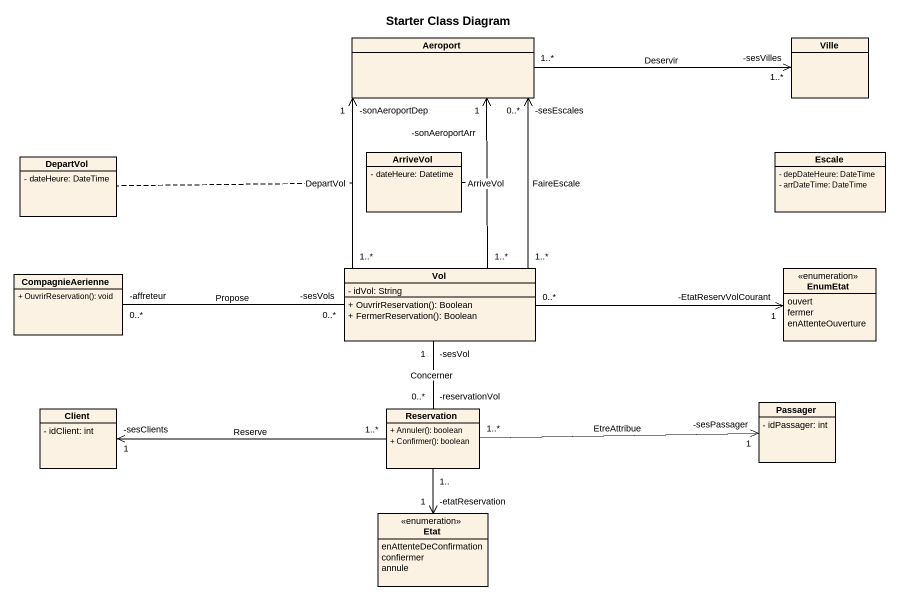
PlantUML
@startuml
title Starter Class Diagram
hide circle
hide empty members
skinparam classAttributeIconSize 0
class Aeroport
class Ville
class DepartVol {
  - dateHeure: DateTime
}
class ArriveVol {
  - dateHeure: Datetime
}
class Escale {
  - depDateHeure: DateTime
  - arrDateTime: DateTime
}
class CompagnieAerienne {
  + OuvrirReservation(): void
}
class Vol {
  - idVol: String
  + OuvrirReservation(): Boolean
  + FermerReservation(): Boolean
}
enum EnumEtat {
  ouvert
  fermer
  enAttenteOuverture
}
class Client {
  - idClient: int
}
class Reservation {
  + Annuler(): boolean
  + Confirmer(): boolean
}
class Passager {
  - idPassager: int
}
enum Etat {
  enAttenteDeConfirmation
  confiermer
  annule
}
Aeroport "1..*" -right-> "-sesVilles\n1..*" Ville : Deservir
Vol "1..*" -up-> "-sonAeroportDep\n1" Aeroport : DepartVol
(Vol, Aeroport) .. DepartVol
Vol "1..*" -up-> "-sonAeroportArr\n1" Aeroport : ArriveVol
(Vol, Aeroport) .. ArriveVol
Vol "1..*" -up-> "-sesEscales\n0..*" Aeroport : FaireEscale
Vol "-sesVols\n0..*" -left- "-affreteur\n0..*" CompagnieAerienne : Propose
Vol "-sesVol\n1" -- "-reservationVol\n0..*" Reservation : Concerner
EnumEtat "-EtatReservVolCourant\n1" <-left- "0..*" Vol
Client "-sesClients\n1" <-right- "1..*" Reservation : Reserve
Reservation "1..*" -right-> "-sesPassager\n1" Passager : EtreAttribue
Etat "-etatReservation\n1" <-up- "1.." Reservation
@enduml
